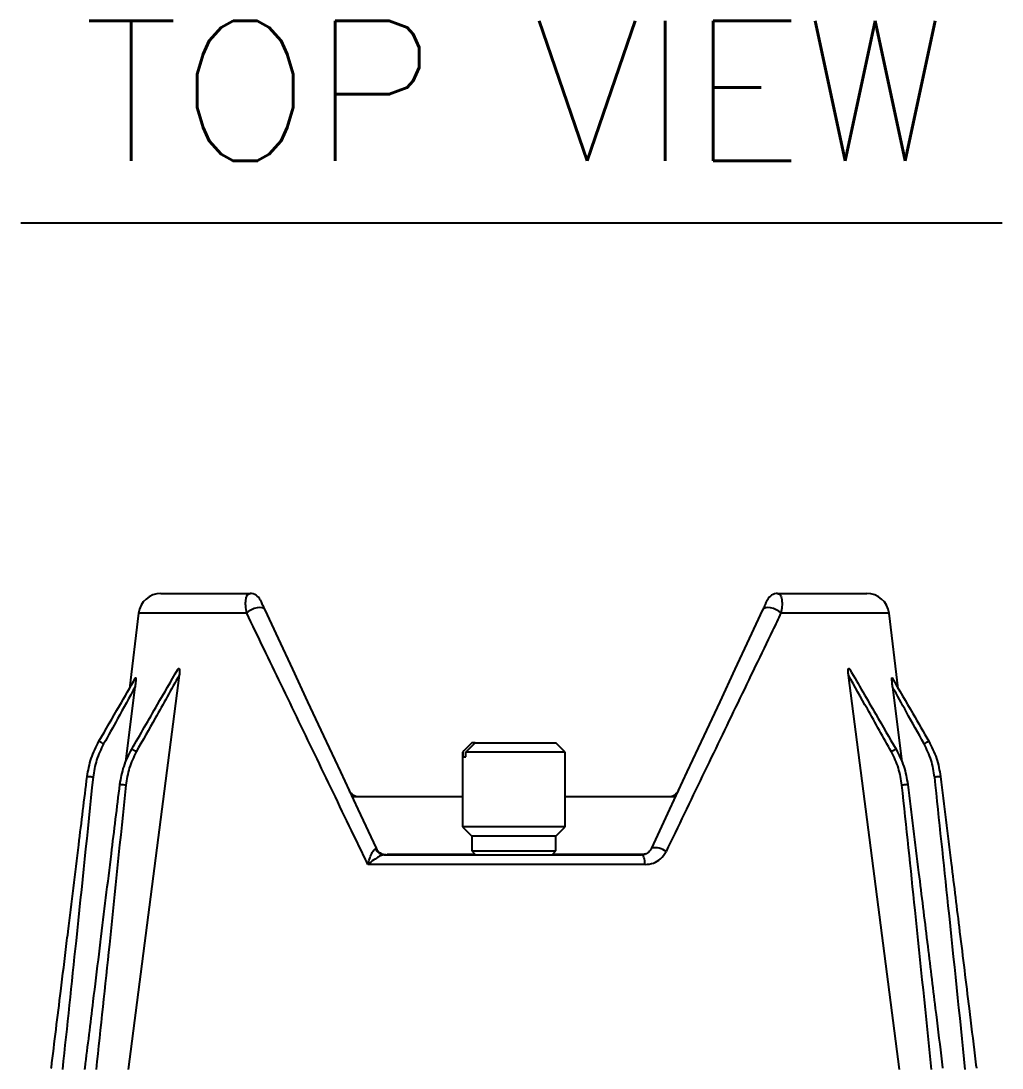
# Model space of a CAD drawing. Extents: x 8 to 113, y 1 to 87.
# Drawn here: x 46.37 to 51.62, y 80.63 to 86.24 of the extents above; entities that cross this region are included whole.
import ezdxf
from ezdxf.enums import TextEntityAlignment as Align

# ---------------------------------------------------------------- set-up
doc = ezdxf.new("R2010")
doc.units = 0
doc.header["$MEASUREMENT"] = 0
doc.layers.add('OBJECT', color=7, linetype='CONTINUOUS')
doc.styles.get("Standard").update_dxf_attribs({"font": 'SIMPLEX'})

msp = doc.modelspace()

# ---------------------------------------------------------------- linework, layer by layer
at = {"layer": 'OBJECT', "color": 1}
msp.add_line((46.3669, 85.1543), (51.6224, 85.1543), dxfattribs=at)
at = {"layer": 'OBJECT'}
for p, q in [((47.1165, 83.1683), (47.594, 83.1683)), ((50.4204, 83.1683), (50.898, 83.1683)), ((46.9974, 83.063), (46.9477, 82.6587)), ((47.5762, 83.063), (46.9974, 83.063)), ((51.0171, 83.063), (50.4383, 83.063)), ((51.0667, 82.6587), (51.0171, 83.063)), ((47.2147, 82.7303), (46.9411, 80.6183)), ((51.0734, 80.6183), (50.7997, 82.7303)), ((46.9294, 82.2651), (46.9783, 82.6673)), ((51.0361, 82.6673), (51.085, 82.2651)), ((48.7822, 82.3683), (48.7322, 82.3183)), ((48.7504, 82.3183), (48.7997, 82.3683)), ((48.7822, 82.3683), (48.7827, 82.3683)), ((48.7997, 82.3683), (48.7827, 82.3683)), ((48.7997, 82.3683), (49.2322, 82.3683)), ((49.2822, 82.3183), (49.2322, 82.3683)), ((48.7322, 82.3183), (48.7322, 81.9183)), ((48.7334, 82.3183), (48.7322, 82.3183)), ((48.7334, 82.3183), (48.7334, 82.2933)), ((48.7504, 82.2933), (48.7504, 82.3183)), ((49.2822, 82.3183), (48.7504, 82.3183)), ((49.2822, 81.9183), (49.2822, 82.3183)), ((48.7334, 82.2933), (48.7504, 82.2933)), ((48.1396, 82.0803), (48.7322, 82.0803)), ((49.2822, 82.0803), (49.8749, 82.0803)), ((48.7322, 81.9183), (48.7822, 81.8683)), ((48.7394, 81.9183), (48.7322, 81.9183)), ((49.2822, 81.9183), (48.7394, 81.9183)), ((49.2322, 81.8683), (49.2822, 81.9183)), ((48.7822, 81.8683), (48.7822, 81.7883)), ((48.7881, 81.8683), (48.7822, 81.8683)), ((49.2322, 81.8683), (48.7881, 81.8683)), ((49.2322, 81.7883), (49.2322, 81.8683)), ((48.3031, 81.7718), (48.3088, 81.7718)), ((48.3133, 81.7683), (49.6912, 81.7683)), ((48.3278, 81.7718), (48.7987, 81.7718)), ((48.7822, 81.7883), (48.8022, 81.7683)), ((48.7822, 81.7883), (49.2322, 81.7883)), ((49.2122, 81.7683), (49.2322, 81.7883)), ((49.2157, 81.7718), (49.7113, 81.7718)), ((49.7104, 81.7156), (48.2254, 81.7156))]:
    msp.add_line(p, q, dxfattribs=at)
at = {"layer": 'OBJECT', "flags": 128}
for points in [[(47.6729, 83.081), (47.6674, 83.0875), (47.6582, 83.0917), (47.646, 83.0931), (47.6318, 83.0917), (47.6165, 83.0876), (47.6014, 83.0811), (47.5876, 83.0727), (47.5762, 83.063)], [(50.4383, 83.063), (50.4268, 83.0727), (50.413, 83.0811), (50.3979, 83.0876), (50.3827, 83.0917), (50.3684, 83.0931), (50.3562, 83.0917), (50.347, 83.0875), (50.3415, 83.081)], [(47.6729, 83.081), (47.7449, 82.9268), (47.8215, 82.7624), (47.9027, 82.5882), (47.9883, 82.4048), (48.078, 82.2124), (48.1716, 82.0117), (48.2689, 81.803)], [(49.7455, 81.803), (49.8429, 82.0117), (49.9365, 82.2124), (50.0262, 82.4048), (50.1117, 82.5882), (50.1929, 82.7624), (50.2696, 82.9268), (50.3415, 83.081)], [(49.7104, 81.7156), (49.7097, 81.7263), (49.7083, 81.7363), (49.7064, 81.7454), (49.704, 81.7533), (49.7012, 81.7597), (49.698, 81.7644), (49.6947, 81.7674), (49.6912, 81.7683)]]:
    msp.add_lwpolyline(points, dxfattribs=at)
at = {"layer": 'OBJECT'}
for centre, radius, start, end in [((47.1165, 83.0483), 0.12, 90, 173), ((47.594, 83.1083), 0.06, 25, 90), ((50.4204, 83.1083), 0.06, 90, 155), ((50.898, 83.0483), 0.12, 7, 90), ((48.1778, 82.1403), 0.06, 205, 270), ((49.8367, 82.1403), 0.06, 270, 335), ((48.3233, 81.8283), 0.06, 205, 270), ((49.7661, 81.7179), 0.0875, 49.981, 103.5679), ((48.3145, 81.8223), 0.054, 205.4348, 268.8019)]:
    msp.add_arc(centre, radius, start, end, dxfattribs=at)
for points, knots in [([(47.5762, 83.063), (47.574, 83.0763), (47.5696, 83.1034), (47.5707, 83.1364), (47.5775, 83.1624), (47.5883, 83.1663), (47.594, 83.1683)], [0, 0, 0, 0, 0.223098, 0.450964, 0.711814, 1, 1, 1, 1]), ([(50.4204, 83.1683), (50.4256, 83.1666), (50.4361, 83.1632), (50.4439, 83.1376), (50.4449, 83.1029), (50.4402, 83.0745), (50.4383, 83.063)], [0, 0, 0, 0, 0.261321, 0.527902, 0.808326, 1, 1, 1, 1]), ([(47.6484, 83.1337), (47.6491, 83.1322), (47.6505, 83.1291), (47.6593, 83.1103), (47.6688, 83.09), (47.6729, 83.081)], [0, 0, 0, 0, 0.351631, 0.714779, 1, 1, 1, 1]), ([(50.3415, 83.081), (50.345, 83.0884), (50.3535, 83.1067), (50.362, 83.125), (50.3658, 83.1331), (50.366, 83.1336), (50.3661, 83.1337)], [0, 0, 0, 0, 0.230481, 0.56858, 0.916913, 1, 1, 1, 1]), ([(48.2254, 81.7156), (48.217, 81.7332), (48.1919, 81.7854), (48.1004, 81.9756), (47.9525, 82.283), (47.7591, 82.6842), (47.6371, 82.9367), (47.5762, 83.063)], [0, 0, 0, 0, 0.037504, 0.11146, 0.407416, 0.703808, 1, 1, 1, 1]), ([(50.4383, 83.063), (50.4233, 83.0319), (50.3481, 82.8764), (50.2086, 82.5872), (50.0174, 82.1905), (49.8875, 81.9203), (49.8223, 81.7849)], [0, 0, 0, 0, 0.077798, 0.389331, 0.69397, 1, 1, 1, 1]), ([(46.9601, 82.3332), (47.0061, 82.4129), (47.0883, 82.5553), (47.1705, 82.6976), (47.2067, 82.7603)], [0, 0, 0, 0, 0.559998, 1, 1, 1, 1]), ([(47.2067, 82.7603), (47.2075, 82.7617), (47.209, 82.764), (47.2111, 82.766), (47.2127, 82.7665), (47.214, 82.7658), (47.2151, 82.764), (47.2161, 82.7602), (47.2169, 82.7489), (47.2157, 82.7383), (47.2147, 82.7303)], [0, 0, 0, 0, 0.113364, 0.188717, 0.241998, 0.295663, 0.342489, 0.417958, 0.560438, 1, 1, 1, 1]), ([(50.7997, 82.7303), (50.7989, 82.7376), (50.7977, 82.7479), (50.7982, 82.759), (50.7991, 82.7634), (50.8001, 82.7655), (50.8014, 82.7664), (50.8028, 82.7663), (50.8051, 82.7646), (50.8067, 82.762), (50.8078, 82.7603)], [0, 0, 0, 0, 0.401423, 0.570182, 0.633485, 0.697359, 0.744457, 0.7915, 0.861685, 1, 1, 1, 1]), ([(50.8078, 82.7603), (50.8538, 82.6806), (50.936, 82.5382), (51.0182, 82.3958), (51.0544, 82.3332)], [0, 0, 0, 0, 0.5600093, 1, 1, 1, 1]), ([(46.7845, 82.3759), (46.8211, 82.4393), (46.8864, 82.5525), (46.9518, 82.6657), (46.9805, 82.7155)], [0, 0, 0, 0, 0.560003, 1, 1, 1, 1]), ([(46.9805, 82.7155), (46.9807, 82.7157), (46.9811, 82.7162), (46.9816, 82.7156), (46.9819, 82.7134), (46.982, 82.708), (46.9812, 82.6927), (46.9795, 82.6781), (46.9783, 82.6673)], [0, 0, 0, 0, 0.052382, 0.104943, 0.166385, 0.263155, 0.457421, 1, 1, 1, 1]), ([(47.2147, 82.7303), (47.172, 82.6535), (47.0956, 82.5164), (47.0183, 82.3798), (46.9843, 82.3197)], [0, 0, 0, 0, 0.560013, 1, 1, 1, 1]), ([(51.0301, 82.3197), (50.987, 82.3963), (50.91, 82.533), (50.8334, 82.67), (50.7997, 82.7303)], [0, 0, 0, 0, 0.559993, 1, 1, 1, 1]), ([(51.0361, 82.6673), (51.0354, 82.6741), (51.0338, 82.6878), (51.0326, 82.703), (51.0325, 82.7115), (51.0326, 82.7144), (51.033, 82.7159), (51.0335, 82.7161), (51.0338, 82.7157), (51.0339, 82.7155)], [0, 0, 0, 0, 0.347786, 0.698121, 0.777968, 0.858334, 0.911739, 0.965437, 1, 1, 1, 1]), ([(51.0339, 82.7155), (51.0705, 82.6521), (51.1359, 82.5389), (51.2012, 82.4257), (51.23, 82.3759)], [0, 0, 0, 0, 0.560014, 1, 1, 1, 1]), ([(46.9783, 82.6673), (46.9471, 82.6101), (46.8914, 82.508), (46.8346, 82.4065), (46.8096, 82.3619)], [0, 0, 0, 0, 0.560034, 1, 1, 1, 1]), ([(51.2049, 82.3619), (51.1732, 82.4188), (51.1166, 82.5204), (51.0607, 82.6225), (51.0361, 82.6673)], [0, 0, 0, 0, 0.55998, 1, 1, 1, 1]), ([(46.7212, 82.1868), (46.727, 82.2199), (46.7386, 82.2861), (46.7692, 82.346), (46.7845, 82.3759)], [0, 0, 0, 0, 0.499957, 1, 1, 1, 1]), ([(46.8096, 82.3619), (46.7957, 82.3335), (46.7678, 82.2769), (46.7579, 82.2146), (46.753, 82.1835)], [0, 0, 0, 0, 0.5007266, 1, 1, 1, 1]), ([(46.8096, 82.3619), (46.8065, 82.3637), (46.8016, 82.3665), (46.7958, 82.3698), (46.7918, 82.372), (46.7885, 82.3738), (46.7854, 82.3755), (46.7848, 82.3757), (46.7845, 82.3759)], [0, 0, 0, 0, 0.239579, 0.368437, 0.5, 0.631566, 0.760425, 1, 1, 1, 1]), ([(48.7827, 82.3683), (48.7824, 82.3681), (48.766, 82.3515), (48.7496, 82.3348), (48.7334, 82.3183)], [0, 0, 0, 0, 0.013758, 1, 1, 1, 1]), ([(51.23, 82.3759), (51.2296, 82.3757), (51.2291, 82.3755), (51.2259, 82.3738), (51.2227, 82.372), (51.2187, 82.3698), (51.2128, 82.3665), (51.208, 82.3637), (51.2049, 82.3619)], [0, 0, 0, 0, 0.239575, 0.368434, 0.5, 0.631563, 0.760421, 1, 1, 1, 1]), ([(51.2615, 82.1835), (51.2565, 82.2146), (51.2466, 82.2769), (51.2188, 82.3335), (51.2049, 82.3619)], [0, 0, 0, 0, 0.4992734, 1, 1, 1, 1]), ([(51.23, 82.3759), (51.2453, 82.346), (51.2759, 82.2861), (51.2874, 82.2199), (51.2932, 82.1868)], [0, 0, 0, 0, 0.500043, 1, 1, 1, 1]), ([(46.8968, 82.1441), (46.9026, 82.1772), (46.9142, 82.2434), (46.9448, 82.3033), (46.9601, 82.3332)], [0, 0, 0, 0, 0.499961, 1, 1, 1, 1]), ([(46.9843, 82.3197), (46.9705, 82.2912), (46.9429, 82.2344), (46.9333, 82.1719), (46.9286, 82.1408)], [0, 0, 0, 0, 0.501105, 1, 1, 1, 1]), ([(46.9843, 82.3197), (46.9813, 82.3214), (46.9766, 82.3241), (46.971, 82.3273), (46.9671, 82.3295), (46.964, 82.3312), (46.961, 82.3328), (46.9604, 82.333), (46.9601, 82.3332)], [0, 0, 0, 0, 0.239573, 0.368432, 0.5, 0.63156, 0.76042, 1, 1, 1, 1]), ([(51.0544, 82.3332), (51.054, 82.333), (51.0535, 82.3328), (51.0505, 82.3312), (51.0473, 82.3295), (51.0435, 82.3273), (51.0378, 82.3241), (51.0332, 82.3214), (51.0301, 82.3197)], [0, 0, 0, 0, 0.23958, 0.36844, 0.5, 0.631568, 0.760427, 1, 1, 1, 1]), ([(51.0859, 82.1408), (51.0811, 82.1719), (51.0715, 82.2344), (51.044, 82.2912), (51.0301, 82.3197)], [0, 0, 0, 0, 0.498895, 1, 1, 1, 1]), ([(51.0544, 82.3332), (51.0697, 82.3033), (51.1003, 82.2434), (51.1119, 82.1772), (51.1176, 82.1441)], [0, 0, 0, 0, 0.500039, 1, 1, 1, 1]), ([(46.753, 82.1835), (46.7228, 81.8913), (46.6688, 81.3695), (46.6133, 80.8478), (46.589, 80.6183)], [0, 0, 0, 0, 0.560008, 1, 1, 1, 1]), ([(46.6194, 81.3575), (46.6384, 81.5123), (46.6723, 81.7888), (46.7063, 82.0652), (46.7212, 82.1868)], [0, 0, 0, 0, 0.560058, 1, 1, 1, 1]), ([(46.753, 82.1835), (46.749, 82.184), (46.7429, 82.1847), (46.7355, 82.1855), (46.7304, 82.1861), (46.7263, 82.1865), (46.7223, 82.1869), (46.7217, 82.1868), (46.7212, 82.1868)], [0, 0, 0, 0, 0.2394857, 0.3683804, 0.4999968, 0.631618, 0.7605141, 1, 1, 1, 1]), ([(46.9286, 82.1408), (46.8993, 81.8565), (46.8471, 81.349), (46.7934, 80.8416), (46.7698, 80.6183)], [0, 0, 0, 0, 0.560008, 1, 1, 1, 1]), ([(46.7934, 81.3015), (46.8127, 81.4588), (46.8472, 81.7397), (46.8816, 82.0206), (46.8968, 82.1441)], [0, 0, 0, 0, 0.560064, 1, 1, 1, 1]), ([(46.9286, 82.1408), (46.9246, 82.1413), (46.9184, 82.142), (46.9111, 82.1428), (46.906, 82.1434), (46.9019, 82.1438), (46.8979, 82.1442), (46.8972, 82.1441), (46.8968, 82.1441)], [0, 0, 0, 0, 0.239485, 0.368378, 0.5, 0.631622, 0.760513, 1, 1, 1, 1]), ([(51.1176, 82.1441), (51.1172, 82.1441), (51.1165, 82.1442), (51.1126, 82.1438), (51.1085, 82.1434), (51.1034, 82.1428), (51.096, 82.142), (51.0899, 82.1413), (51.0859, 82.1408)], [0, 0, 0, 0, 0.239487, 0.368378, 0.5, 0.631622, 0.760515, 1, 1, 1, 1]), ([(51.2447, 80.6183), (51.2155, 80.9026), (51.1635, 81.4102), (51.1096, 81.9175), (51.0859, 82.1408)], [0, 0, 0, 0, 0.560011, 1, 1, 1, 1]), ([(51.1176, 82.1441), (51.1369, 81.9868), (51.1714, 81.706), (51.2059, 81.4251), (51.2211, 81.3015)], [0, 0, 0, 0, 0.559937, 1, 1, 1, 1]), ([(51.2932, 82.1868), (51.2928, 82.1868), (51.2921, 82.1869), (51.2882, 82.1865), (51.2841, 82.1861), (51.279, 82.1855), (51.2716, 82.1847), (51.2655, 82.184), (51.2615, 82.1835)], [0, 0, 0, 0, 0.239486, 0.368382, 0.500003, 0.63162, 0.760514, 1, 1, 1, 1]), ([(51.4255, 80.6183), (51.3954, 80.9105), (51.3416, 81.4324), (51.2859, 81.954), (51.2615, 82.1835)], [0, 0, 0, 0, 0.56001, 1, 1, 1, 1]), ([(51.2932, 82.1868), (51.3122, 82.032), (51.3462, 81.7556), (51.3801, 81.4791), (51.3951, 81.3575)], [0, 0, 0, 0, 0.5599417, 1, 1, 1, 1]), ([(48.2657, 81.7991), (48.2657, 81.7991), (48.2681, 81.7995), (48.2696, 81.8008), (48.2691, 81.8025), (48.2689, 81.803)], [0, 0, 0, 0, 0.000406, 0.730045, 1, 1, 1, 1]), ([(49.7455, 81.803), (49.7409, 81.7957), (49.7321, 81.7819), (49.7125, 81.7706), (49.6981, 81.7691), (49.6912, 81.7683)], [0, 0, 0, 0, 0.364059, 0.694188, 1, 1, 1, 1]), ([(48.2254, 81.7156), (48.2255, 81.7158), (48.2287, 81.7289), (48.2358, 81.7523), (48.2461, 81.7758), (48.254, 81.789), (48.2598, 81.7965), (48.2638, 81.7983), (48.2657, 81.7991)], [0, 0, 0, 0, 0.0039787, 0.3545043, 0.6418804, 0.732153, 0.8751845, 1, 1, 1, 1]), ([(48.3133, 81.7683), (48.3106, 81.768), (48.3047, 81.7673), (48.2941, 81.7629), (48.2782, 81.7547), (48.255, 81.7398), (48.2355, 81.7244), (48.2255, 81.7157), (48.2254, 81.7156)], [0, 0, 0, 0, 0.1251993, 0.2697867, 0.3594491, 0.646929, 0.996074, 1, 1, 1, 1]), ([(48.3233, 81.7683), (48.3232, 81.7683), (48.3228, 81.7683), (48.3174, 81.7683), (48.3133, 81.7683)], [0, 0, 0, 0, 0.2596458, 1, 1, 1, 1]), ([(49.7104, 81.7156), (49.7255, 81.7173), (49.7556, 81.7205), (49.7964, 81.7446), (49.8135, 81.7712), (49.8223, 81.7849)], [0, 0, 0, 0, 0.326541, 0.652944, 1, 1, 1, 1]), ([(46.5295, 80.6252), (46.5296, 80.6258), (46.5464, 80.7633), (46.5738, 80.9856), (46.6036, 81.2284), (46.6166, 81.335), (46.6193, 81.3568), (46.6194, 81.3575)], [0, 0, 0, 0, 0.002275, 0.563506, 0.91051, 0.997261, 1, 1, 1, 1]), ([(51.3951, 81.3575), (51.3951, 81.3568), (51.412, 81.2192), (51.4393, 80.9968), (51.4691, 80.754), (51.4822, 80.6475), (51.4849, 80.6258), (51.485, 80.6252)], [0, 0, 0, 0, 0.002739, 0.563971, 0.910975, 0.997725, 1, 1, 1, 1]), ([(46.7103, 80.6253), (46.7104, 80.6258), (46.725, 80.7447), (46.7501, 80.9483), (46.7775, 81.1725), (46.7906, 81.279), (46.7933, 81.3009), (46.7934, 81.3015)], [0, 0, 0, 0, 0.002464, 0.527441, 0.903158, 0.997088, 1, 1, 1, 1]), ([(51.2211, 81.3015), (51.2212, 81.3009), (51.2358, 81.1819), (51.2607, 80.9782), (51.2883, 80.754), (51.3014, 80.6475), (51.3041, 80.6258), (51.3041, 80.6253)], [0, 0, 0, 0, 0.002912, 0.527889, 0.903607, 0.997536, 1, 1, 1, 1]), ([(46.7095, 80.6183), (46.7096, 80.6196), (46.7099, 80.6219), (46.7102, 80.6242), (46.7103, 80.6253)], [0, 0, 0, 0, 0.559993, 1, 1, 1, 1])]:
    msp.add_open_spline(points, degree=3, knots=knots, dxfattribs=at)

# ---------------------------------------------------------------- texts
at = {"layer": 'OBJECT', "color": 1}
msp.add_text('TOP VIEW', height=0.75, dxfattribs=at).set_placement((49.0148, 85.4856), align=Align.CENTER)

doc.saveas('drawing.dxf')
